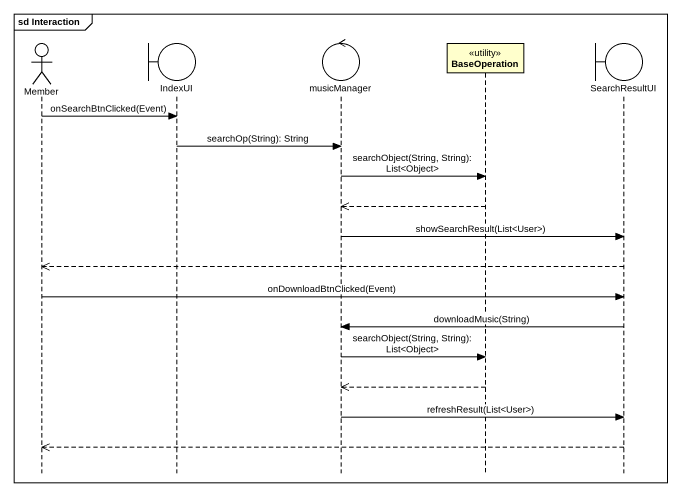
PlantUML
@startuml
mainframe sd Interaction
hide footbox
actor Member
boundary IndexUI
control musicManager
participant BaseOperation <<utility>>
boundary SearchResultUI

Member -> IndexUI : onSearchBtnClicked(Event)
IndexUI -> musicManager : searchOp(String): String
musicManager -> BaseOperation : searchObject(String, String): List<Object>
BaseOperation -->> musicManager
musicManager -> SearchResultUI : showSearchResult(List<User>)
SearchResultUI -->> Member
Member -> SearchResultUI : onDownloadBtnClicked(Event)
SearchResultUI -> musicManager : downloadMusic(String)
musicManager -> BaseOperation : searchObject(String, String): List<Object>
BaseOperation -->> musicManager
musicManager -> SearchResultUI : refreshResult(List<User>)
SearchResultUI -->> Member
@enduml
